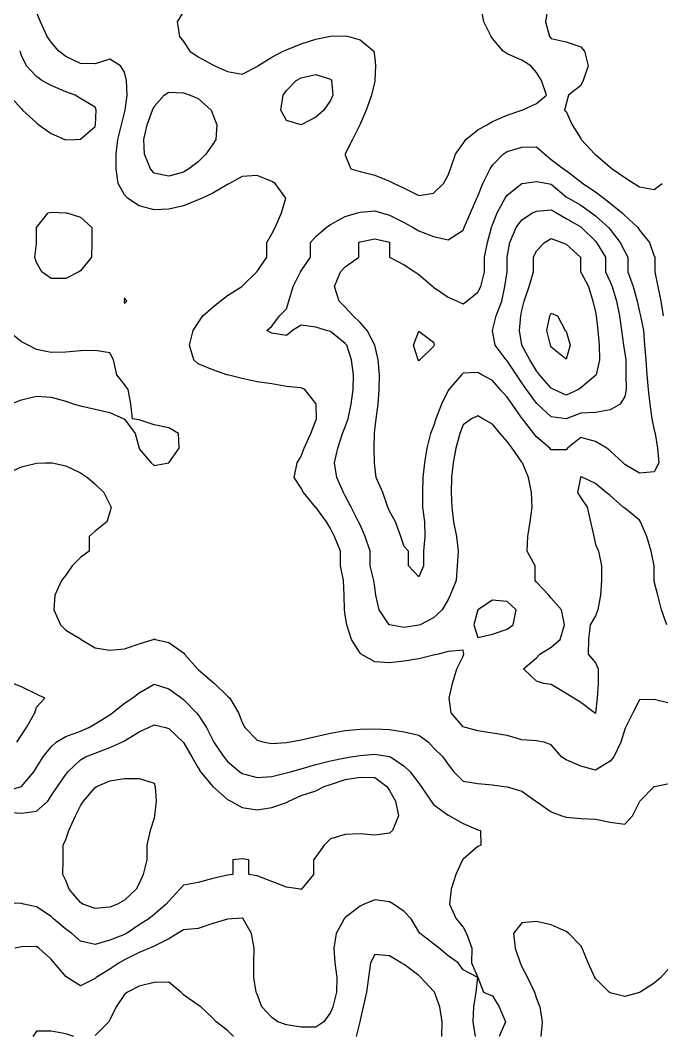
# Model space of a CAD drawing. Header units: inches. Extents: x 450896 to 463247, y 7386701 to 7399440.
# Drawn here: x 456813 to 458089, y 7394413 to 7396433 of the extents above; entities that cross this region are included whole.
import ezdxf

# ---------------------------------------------------------------- set-up
doc = ezdxf.new("R2010")
doc.units = ezdxf.units.IN
doc.header["$MEASUREMENT"] = 0

msp = doc.modelspace()

# ---------------------------------------------------------------- linework, layer by layer
for points, elevation in [([(458103.8, 7395073.2), (458074.5, 7395080.3), (458045.2, 7395079.7), (458031.5, 7395053.6), (458017.2, 7395024.3), (458015.9, 7395021), (458008.1, 7394995), (457993.7, 7394965.8), (457986.7, 7394957.4), (457957.4, 7394939.8), (457928.1, 7394947.7), (457898.8, 7394960.3), (457889.9, 7394965.8), (457869.5, 7394989.7), (457855.6, 7394995), (457840.2, 7394998.2), (457810.9, 7395000.1), (457781.6, 7395008.5), (457752.4, 7395013.2), (457723.1, 7395017.9), (457698.5, 7395024.3), (457693.8, 7395025.9), (457670.1, 7395053.6), (457666.2, 7395082.9), (457672.6, 7395112.2), (457681.7, 7395141.5), (457693.8, 7395166.7), (457695.7, 7395170.8), (457693.8, 7395178.7), (457664.5, 7395176.2), (457644.9, 7395170.8), (457635.2, 7395168.6), (457605.9, 7395161.4), (457576.6, 7395156.8), (457547.3, 7395153.5), (457518.1, 7395155.4), (457490.9, 7395170.8), (457488.8, 7395172.7), (457471.8, 7395200.1), (457462.6, 7395229.3), (457459.5, 7395248.2), (457457.7, 7395258.6), (457456.9, 7395287.9), (457455.6, 7395317.2), (457449.8, 7395346.5), (457449.8, 7395375.8), (457437.9, 7395405.1), (457430.2, 7395421.2), (457421.8, 7395434.4), (457400.9, 7395463.1), (457400.4, 7395463.6), (457376, 7395492.9), (457371.6, 7395501), (457357.9, 7395522.2), (457363.8, 7395551.5), (457371.6, 7395565), (457377.8, 7395580.8), (457391.2, 7395610.1), (457400.9, 7395636.1), (457402.1, 7395639.4), (457401.2, 7395668.6), (457400.9, 7395669.7), (457379.1, 7395697.9), (457371.6, 7395701.2), (457342.3, 7395703.7), (457313, 7395709), (457283.8, 7395713.3), (457254.5, 7395719.9), (457225.2, 7395726.9), (457224, 7395727.2), (457195.9, 7395736.7), (457166.6, 7395748.9), (457158.3, 7395756.5), (457149.1, 7395785.8), (457156.6, 7395815.1), (457166.6, 7395830.5), (457175.7, 7395844.4), (457195.9, 7395861.9), (457210.3, 7395873.7), (457225.2, 7395885.1), (457253.7, 7395902.9), (457254.5, 7395903.6), (457283.3, 7395932.2), (457283.8, 7395932.8), (457303.5, 7395961.5), (457303.5, 7395990.8), (457313, 7396008), (457320.2, 7396020.1), (457332.2, 7396049.4), (457341, 7396078.7), (457319.8, 7396108), (457313, 7396112.3), (457283.8, 7396124.2), (457254.5, 7396122), (457229.2, 7396108), (457225.2, 7396106), (457195.9, 7396088.8), (457174.5, 7396078.7), (457166.6, 7396075.2), (457137.3, 7396063.6), (457108, 7396056.8), (457078.8, 7396055.4), (457049.5, 7396063.3), (457026.1, 7396078.7), (457020.2, 7396085.6), (457007.7, 7396108), (457003.2, 7396137.2), (457003.5, 7396166.5), (457006.9, 7396195.8), (457014.3, 7396225.1), (457020.2, 7396248.6), (457021.6, 7396254.4), (457025.2, 7396283.7), (457024.2, 7396313), (457020.2, 7396329.9), (457012.1, 7396342.3), (456990.9, 7396355.9), (456961.6, 7396346.5), (456932.3, 7396347), (456903, 7396360.9), (456889.6, 7396371.5), (456873.7, 7396389.5), (456866.3, 7396400.8), (456853, 7396430.1), (456844.5, 7396449.1)], 800), ([(457137.3, 7396450.8), (457124.6, 7396430.1), (457129.7, 7396400.8), (457137.3, 7396390.7), (457149.9, 7396371.5), (457166.6, 7396360.6), (457195.9, 7396344.1), (457199.6, 7396342.3), (457225.2, 7396330.9), (457254.5, 7396325.9), (457283.8, 7396340.8), (457285.4, 7396342.3), (457313, 7396359.6), (457336.1, 7396371.5), (457342.3, 7396374.3), (457371.6, 7396386.3), (457400.9, 7396395.4), (457426.5, 7396400.8), (457430.2, 7396401.6), (457459.5, 7396402.2), (457465.9, 7396400.8), (457488.8, 7396394.1), (457516.3, 7396371.5), (457518.1, 7396357.6), (457519.5, 7396342.3), (457518.4, 7396313), (457518.1, 7396311.8), (457511.4, 7396283.7), (457500.9, 7396254.4), (457488.8, 7396226.2), (457488.2, 7396225.1), (457473.9, 7396195.8), (457459.5, 7396166.9), (457459.2, 7396166.5), (457459.5, 7396164.6), (457470.8, 7396137.2), (457488.8, 7396132.1), (457518.1, 7396124.5), (457547.3, 7396113), (457556.6, 7396108), (457576.6, 7396098.7), (457605.9, 7396084.4), (457635.2, 7396088.6), (457655.2, 7396108), (457664.5, 7396124.4), (457669.2, 7396137.2), (457679.1, 7396166.5), (457693.8, 7396187.9), (457699.7, 7396195.8), (457723.1, 7396215), (457740.9, 7396225.1), (457752.4, 7396231.4), (457781.6, 7396244.3), (457810.9, 7396254.3), (457811.2, 7396254.4), (457840.2, 7396267.4), (457860.1, 7396283.7), (457850.1, 7396313), (457840.2, 7396329.3), (457828.8, 7396342.3), (457810.9, 7396353.4), (457781.6, 7396366), (457773.9, 7396371.5), (457752.4, 7396396.7), (457749.6, 7396400.8), (457735.1, 7396430.1), (457729.9, 7396459.4)], 800), ([(457862.8, 7396459.4), (457857.7, 7396430.1), (457866.1, 7396400.8), (457869.5, 7396396.8), (457898.8, 7396390.3), (457928.1, 7396380.2), (457935.3, 7396371.5), (457942.9, 7396342.3), (457933.2, 7396313), (457928.1, 7396303.1), (457904, 7396283.7), (457898.8, 7396267), (457895.9, 7396254.4), (457898.8, 7396251.2), (457911.2, 7396225.1), (457928.1, 7396197.5), (457929.1, 7396195.8), (457956.2, 7396166.5), (457957.4, 7396165.5), (457986.7, 7396140.3), (457990.7, 7396137.2), (458015.9, 7396119.8), (458034.5, 7396108), (458045.2, 7396101.5), (458074.5, 7396096.3), (458090.3, 7396108)], 800), ([(456790.2, 7396283.7), (456815.2, 7396256.5), (456816.8, 7396254.4), (456844.5, 7396229), (456849.5, 7396225.1), (456873.7, 7396207.4), (456901.4, 7396195.8), (456903, 7396195), (456921.2, 7396195.8), (456932.3, 7396196.4), (456961.6, 7396221.7), (456962.3, 7396225.1), (456963.6, 7396254.4), (456961.6, 7396259.9), (456932.3, 7396277.5), (456921.6, 7396283.7), (456903, 7396290.3), (456873.7, 7396303.1), (456855.7, 7396313), (456844.5, 7396321), (456825.2, 7396342.3), (456815.2, 7396363.2), (456812.1, 7396371.5)], 780), ([(457416.9, 7396254.4), (457400.9, 7396239.9), (457371.6, 7396225.2), (457342.3, 7396233.6), (457331.1, 7396254.4), (457335.7, 7396283.7), (457342.3, 7396293.4), (457361.9, 7396313), (457371.6, 7396318.8), (457400.9, 7396325), (457430.2, 7396316), (457432.2, 7396313), (457434.6, 7396283.7), (457430.2, 7396273.3), (457416.9, 7396254.4)], 820), ([(457148.1, 7396137.2), (457137.3, 7396130.9), (457108, 7396122.6), (457078.8, 7396128.9), (457071.6, 7396137.2), (457059.5, 7396166.5), (457058.5, 7396195.8), (457065.1, 7396225.1), (457075.9, 7396254.4), (457078.8, 7396261.3), (457099.2, 7396283.7), (457108, 7396290.1), (457137.3, 7396288.7), (457150.8, 7396283.7), (457166.6, 7396277), (457192.2, 7396254.4), (457195.9, 7396245.6), (457203.5, 7396225.1), (457201.8, 7396195.8), (457195.9, 7396186.5), (457182, 7396166.5), (457166.6, 7396151.2), (457148.1, 7396137.2)], 820), ([(457957.8, 7395053.6), (457957.4, 7395052.3), (457955.4, 7395053.6), (457928.1, 7395074), (457914.1, 7395082.9), (457898.8, 7395092.2), (457869.5, 7395110), (457854.5, 7395112.2), (457840.2, 7395117), (457814.5, 7395141.5), (457840.2, 7395163.6), (457846.4, 7395170.8), (457869.5, 7395184.8), (457887, 7395200.1), (457895.8, 7395229.3), (457890.1, 7395258.6), (457869.5, 7395282.3), (457864.3, 7395287.9), (457840.2, 7395314), (457837.5, 7395317.2), (457837.5, 7395346.5), (457821.7, 7395375.8), (457822.9, 7395405.1), (457827.5, 7395434.4), (457831.3, 7395463.6), (457830.4, 7395492.9), (457824.4, 7395522.2), (457812.1, 7395551.5), (457810.9, 7395553.2), (457791.3, 7395580.8), (457781.6, 7395594.4), (457767.8, 7395610.1), (457752.4, 7395628.9), (457733.5, 7395639.4), (457723.1, 7395645.1), (457710.9, 7395639.4), (457693.8, 7395627.2), (457687.4, 7395610.1), (457679.2, 7395580.8), (457674, 7395551.5), (457671.1, 7395522.2), (457670.2, 7395492.9), (457671.4, 7395463.6), (457674.8, 7395434.4), (457680.7, 7395405.1), (457684.4, 7395375.8), (457682, 7395346.5), (457680, 7395317.2), (457668.2, 7395287.9), (457664.5, 7395279.4), (457652.6, 7395258.6), (457635.2, 7395242.9), (457608.5, 7395229.3), (457605.9, 7395228.1), (457576.6, 7395223.4), (457547.3, 7395229.1), (457546.9, 7395229.3), (457527.2, 7395258.6), (457520, 7395287.9), (457518.1, 7395303.7), (457516.6, 7395317.2), (457509.2, 7395346.5), (457509.2, 7395375.8), (457499, 7395405.1), (457488.8, 7395427.9), (457485.9, 7395434.4), (457470.9, 7395463.6), (457459.5, 7395486), (457455.7, 7395492.9), (457442.7, 7395522.2), (457438, 7395551.5), (457444.8, 7395580.8), (457454, 7395610.1), (457459.5, 7395623.1), (457465.4, 7395639.4), (457471.1, 7395668.6), (457475, 7395697.9), (457475.8, 7395727.2), (457471.9, 7395756.5), (457462.2, 7395785.8), (457459.5, 7395789.3), (457430.2, 7395813), (457422.1, 7395815.1), (457400.9, 7395821.6), (457371.6, 7395826), (457354.5, 7395815.1), (457342.3, 7395805.2), (457313, 7395809.6), (457303.1, 7395815.1), (457313, 7395823.8), (457328.3, 7395844.4), (457342.3, 7395858.7), (457347, 7395873.7), (457355.7, 7395902.9), (457370.4, 7395932.2), (457371.6, 7395934.1), (457390.4, 7395961.5), (457390.4, 7395990.8), (457400.9, 7396002.5), (457421.6, 7396020.1), (457430.2, 7396026.1), (457459.5, 7396042), (457483.8, 7396049.4), (457488.8, 7396050.8), (457518.1, 7396053.5), (457531.4, 7396049.4), (457547.3, 7396044.7), (457576.6, 7396030.4), (457594.6, 7396020.1), (457605.9, 7396013.7), (457635.2, 7396002.4), (457664.5, 7395995.6), (457693.8, 7396015), (457695.8, 7396020.1), (457708.7, 7396049.4), (457721.4, 7396078.7), (457723.1, 7396082.8), (457733, 7396108), (457747.5, 7396137.2), (457752.4, 7396144.5), (457773.6, 7396166.5), (457781.6, 7396171.8), (457810.9, 7396180.3), (457840.2, 7396181), (457856.7, 7396166.5), (457869.5, 7396155.6), (457893.5, 7396137.2), (457898.8, 7396133.8), (457928.1, 7396111.5), (457932.5, 7396108), (457957.4, 7396091.6), (457974, 7396078.7), (457986.7, 7396068.8), (458010.5, 7396049.4), (458015.9, 7396044.2), (458041.5, 7396020.1), (458045.2, 7396014.9), (458064.8, 7395990.8), (458074.5, 7395963.5), (458075.3, 7395961.5), (458075.3, 7395932.2), (458081.8, 7395902.9), (458087.3, 7395873.7), (458092.3, 7395844.4)], 820), ([(457614.9, 7395346.5), (457605.9, 7395324.7), (457585.4, 7395346.5), (457585.4, 7395375.8), (457576.6, 7395385), (457569.7, 7395405.1), (457559.2, 7395434.4), (457547.3, 7395455.5), (457543.9, 7395463.6), (457534.1, 7395492.9), (457521.1, 7395522.2), (457518.1, 7395546), (457517.6, 7395551.5), (457517, 7395580.8), (457517.3, 7395610.1), (457518.1, 7395617.5), (457521.1, 7395639.4), (457525.2, 7395668.6), (457527.2, 7395697.9), (457527.5, 7395727.2), (457525.2, 7395756.5), (457518.3, 7395785.8), (457518.1, 7395786.2), (457503.3, 7395815.1), (457488.8, 7395831.1), (457475, 7395844.4), (457459.5, 7395861.4), (457447.4, 7395873.7), (457437.9, 7395902.9), (457450.1, 7395932.2), (457459.5, 7395942.2), (457486.6, 7395961.5), (457486.6, 7395990.8), (457488.8, 7395991.9), (457518.1, 7395998), (457547.3, 7395990.9), (457547.6, 7395990.8), (457547.6, 7395961.5), (457576.6, 7395945.9), (457598.1, 7395932.2), (457605.9, 7395926.6), (457633.7, 7395902.9), (457635.2, 7395901.5), (457664.5, 7395881.3), (457682.2, 7395873.7), (457693.8, 7395868.4), (457701.6, 7395873.7), (457723.1, 7395891.5), (457729.4, 7395902.9), (457736.8, 7395932.2), (457736.8, 7395961.5), (457742.6, 7395990.8), (457750.2, 7396020.1), (457752.4, 7396025.7), (457761.7, 7396049.4), (457777.6, 7396078.7), (457781.6, 7396085.1), (457810.9, 7396107.8), (457811.7, 7396108), (457840.2, 7396112.3), (457862.6, 7396108), (457869.5, 7396106.9), (457898.8, 7396081.5), (457903.5, 7396078.7), (457928.1, 7396064.9), (457949.8, 7396049.4), (457957.4, 7396043.5), (457983.4, 7396020.1), (457986.7, 7396016.4), (458006.4, 7395990.8), (458015.9, 7395972.7), (458021.9, 7395961.5), (458021.9, 7395932.2), (458032.5, 7395902.9), (458040.5, 7395873.7), (458045.2, 7395852.7), (458047.2, 7395844.4), (458052.9, 7395815.1), (458055.3, 7395785.8), (458057.9, 7395756.5), (458059.5, 7395727.2), (458062.2, 7395697.9), (458065.6, 7395668.6), (458069.8, 7395639.4), (458074.5, 7395616.5), (458076, 7395610.1), (458080.9, 7395580.8), (458083.3, 7395551.5), (458074.5, 7395533.6), (458045.2, 7395530.8), (458015.9, 7395548.3), (458012.4, 7395551.5), (457986.7, 7395575.8), (457980.1, 7395580.8), (457957.4, 7395594.4), (457928.1, 7395602.4), (457901.6, 7395580.8), (457898.8, 7395577.6), (457869.5, 7395577.5), (457866.5, 7395580.8), (457840.2, 7395603.4), (457834.8, 7395610.1), (457812, 7395639.4), (457810.9, 7395640.8), (457791.3, 7395668.6), (457781.6, 7395682.3), (457767.8, 7395697.9), (457752.4, 7395715.4), (457731.1, 7395727.2), (457723.1, 7395731.8), (457693.8, 7395730), (457690.9, 7395727.2), (457665.7, 7395697.9), (457664.5, 7395695.9), (457650.7, 7395668.6), (457639.8, 7395639.4), (457635.2, 7395624.7), (457629.2, 7395610.1), (457621.9, 7395580.8), (457616.8, 7395551.5), (457614.1, 7395522.2), (457613, 7395492.9), (457613, 7395463.6), (457617.3, 7395434.4), (457618.1, 7395405.1), (457614.9, 7395375.8), (457614.9, 7395346.5)], 840), ([(456929.4, 7395932.2), (456903, 7395918.9), (456873.7, 7395919), (456855.3, 7395932.2), (456844.5, 7395950.5), (456841.2, 7395961.5), (456844.5, 7395987.8), (456845, 7395990.8), (456845, 7396020.1), (456867.8, 7396049.4), (456873.7, 7396051.2), (456903, 7396049.8), (456905.1, 7396049.4), (456932.3, 7396040.8), (456955.1, 7396020.1), (456955.1, 7395990.8), (456954, 7395961.5), (456932.3, 7395934.1), (456929.4, 7395932.2)], 800), ([(458006.3, 7395668.6), (457986.7, 7395657.2), (457957.4, 7395652), (457928.1, 7395650.4), (457898.8, 7395639.4), (457869.5, 7395643.3), (457841.9, 7395668.6), (457840.2, 7395670.4), (457820, 7395697.9), (457810.9, 7395711.3), (457800.2, 7395727.2), (457781.6, 7395754.5), (457779.7, 7395756.5), (457758, 7395785.8), (457752.4, 7395814.6), (457752.2, 7395815.1), (457752.4, 7395815.4), (457759.6, 7395844.4), (457771, 7395873.7), (457777.3, 7395902.9), (457781.6, 7395932.2), (457781.6, 7395961.5), (457781.6, 7395961.5), (457786.9, 7395990.8), (457799.7, 7396020.1), (457810.9, 7396035.6), (457832.2, 7396049.4), (457840.2, 7396053.2), (457869.5, 7396055.8), (457879.7, 7396049.4), (457898.8, 7396038.5), (457928.1, 7396021.5), (457929.8, 7396020.1), (457957.4, 7395992.9), (457959.2, 7395990.8), (457977.7, 7395961.5), (457977.7, 7395932.2), (457986.7, 7395912.3), (457990.4, 7395902.9), (457999.4, 7395873.7), (458005.4, 7395844.4), (458009.3, 7395815.1), (458013.2, 7395785.8), (458015.9, 7395769.6), (458017.8, 7395756.5), (458017.9, 7395727.2), (458018.8, 7395697.9), (458015.9, 7395684.1), (458006.3, 7395668.6)], 860), ([(457923.5, 7395697.9), (457898.8, 7395686.7), (457874.4, 7395697.9), (457869.5, 7395700.6), (457845.9, 7395727.2), (457840.2, 7395735.2), (457826.6, 7395756.5), (457811.1, 7395785.8), (457810.9, 7395787), (457806, 7395815.1), (457808.6, 7395844.4), (457810.9, 7395854.8), (457815.6, 7395873.7), (457825.7, 7395902.9), (457834.3, 7395932.2), (457834.3, 7395961.5), (457840.2, 7395974.1), (457856.2, 7395990.8), (457869.5, 7395998.2), (457890.2, 7395990.8), (457898.8, 7395987.4), (457927.3, 7395961.5), (457927.3, 7395932.2), (457928.1, 7395931.3), (457943.5, 7395902.9), (457952.5, 7395873.7), (457957.4, 7395851.8), (457958.8, 7395844.4), (457961.9, 7395815.1), (457964.8, 7395785.8), (457965.2, 7395756.5), (457958.8, 7395727.2), (457957.4, 7395725.4), (457928.1, 7395701), (457923.5, 7395697.9)], 880), ([(457020.2, 7395868.9), (457024.6, 7395873.7), (457020.2, 7395880.1), (457019.3, 7395873.7), (457020.2, 7395868.9)], 780), ([(457907, 7395785.8), (457898.8, 7395758.1), (457869.5, 7395782.1), (457867.6, 7395785.8), (457860.3, 7395815.1), (457866.8, 7395844.4), (457869.5, 7395849.9), (457881.6, 7395844.4), (457897.4, 7395815.1), (457898.8, 7395813.7), (457907, 7395785.8)], 900), ([(457108, 7395551.4), (457108.2, 7395551.5), (457128.8, 7395580.8), (457127.7, 7395610.1), (457108, 7395621.1), (457078.8, 7395627.4), (457049.5, 7395637.6), (457035.6, 7395639.4), (457032.7, 7395668.6), (457027.1, 7395697.9), (457020.2, 7395707.4), (457004.8, 7395727.2), (456998, 7395756.5), (456990.9, 7395770.8), (456961.6, 7395775.2), (456932.3, 7395775), (456903, 7395772.4), (456873.7, 7395771.6), (456844.5, 7395777.6), (456828.4, 7395785.8), (456815.2, 7395792.4), (456786.8, 7395815.1)], 780), ([(457607.6, 7395756.5), (457605.9, 7395754.5), (457604.8, 7395756.5), (457595, 7395785.8), (457605.9, 7395814.1), (457635.2, 7395792), (457636.3, 7395785.8), (457635.2, 7395783.7), (457607.6, 7395756.5)], 860), ([(456793, 7395668.6), (456815.2, 7395677.4), (456844.5, 7395684.5), (456873.7, 7395682.4), (456903, 7395674.4), (456919.6, 7395668.6), (456932.3, 7395665.3), (456961.6, 7395658.3), (456990.9, 7395651.6), (457018.6, 7395639.4), (457020.2, 7395638.6), (457041.5, 7395610.1), (457049.1, 7395580.8), (457049.5, 7395579.7), (457073.2, 7395551.5), (457078.8, 7395546.5), (457108, 7395551.4)], 780), ([(456785.9, 7395530.6), (456815.2, 7395543.7), (456844.5, 7395550.8), (456863.4, 7395551.5), (456873.7, 7395551.9), (456875.9, 7395551.5), (456903, 7395545.6), (456932.3, 7395531.6), (456946.1, 7395522.2), (456961.6, 7395509.5), (456978.6, 7395492.9), (456990.9, 7395468.5), (456993.4, 7395463.6), (456990.9, 7395453.2), (456985.1, 7395434.4), (456961.6, 7395415.8), (456949.8, 7395405.1), (456949.8, 7395375.8), (456932.3, 7395363.4), (456915.5, 7395346.5), (456903, 7395328), (456894.9, 7395317.2), (456881.6, 7395287.9), (456879, 7395258.6), (456892.7, 7395229.3), (456903, 7395218.4), (456932.3, 7395201), (456933.9, 7395200.1), (456961.6, 7395183), (456990.9, 7395178.7), (457020.2, 7395181.3), (457049.5, 7395191), (457076.8, 7395200.1), (457078.8, 7395200.8), (457081.8, 7395200.1), (457108, 7395193.5), (457137.3, 7395173.1), (457139.3, 7395170.8), (457165.4, 7395141.5), (457166.6, 7395140.3), (457195.9, 7395114.8), (457198.8, 7395112.2), (457225.2, 7395087.1), (457229.4, 7395082.9), (457246.8, 7395053.6), (457254.5, 7395034.2), (457259.8, 7395024.3), (457283.8, 7394999.6), (457298, 7394995), (457313, 7394992.4), (457342.3, 7394994.5), (457346.1, 7394995), (457371.6, 7394999.9), (457400.9, 7395006.3), (457430.2, 7395013.1), (457459.5, 7395018.5), (457488.8, 7395021.4), (457518.1, 7395022), (457547.3, 7395020.8), (457576.6, 7395016.2), (457605.9, 7395009.1), (457625.3, 7394995), (457635.2, 7394984.3), (457653.4, 7394965.8), (457664.5, 7394950.9), (457675.3, 7394936.5), (457693.8, 7394917.8), (457723.1, 7394913.3), (457752.4, 7394910.1), (457775.8, 7394907.2), (457781.6, 7394906.6), (457810.9, 7394897.9), (457839, 7394877.9), (457840.2, 7394877), (457869.5, 7394856.5), (457890.5, 7394848.6), (457898.8, 7394846.2), (457928.1, 7394843.5), (457957.4, 7394842.1), (457986.7, 7394836.2), (458015.9, 7394832.3), (458031.2, 7394848.6), (458045.2, 7394876.3), (458045.9, 7394877.9), (458074.5, 7394907), (458075, 7394907.2), (458103.8, 7394913.3)], 800), ([(458099.8, 7395229.3), (458089, 7395258.6), (458081.4, 7395287.9), (458074.5, 7395315.5), (458074.1, 7395317.2), (458074.1, 7395346.5), (458068.2, 7395375.8), (458059.7, 7395405.1), (458047.3, 7395434.4), (458045.2, 7395437.3), (458015.9, 7395461.5), (458012.7, 7395463.6), (457986.7, 7395486.6), (457978.6, 7395492.9), (457957.4, 7395510.4), (457932, 7395522.2), (457928.1, 7395523.7), (457927.3, 7395522.2), (457921.7, 7395492.9), (457928.1, 7395481.8), (457940.7, 7395463.6), (457947.7, 7395434.4), (457954.1, 7395405.1), (457957.4, 7395389.1), (457963.3, 7395375.8), (457969.6, 7395346.5), (457969.6, 7395317.2), (457967.5, 7395287.9), (457961.9, 7395258.6), (457957.4, 7395247.1), (457947.1, 7395229.3), (457943.6, 7395200.1), (457942.9, 7395170.8), (457957.4, 7395153), (457962.9, 7395141.5), (457962.6, 7395112.2), (457960.9, 7395082.9), (457957.8, 7395053.6)], 820), ([(457781.6, 7395220.5), (457793.8, 7395229.3), (457799.4, 7395258.6), (457781.6, 7395275.4), (457752.4, 7395278.3), (457723.1, 7395258.6), (457723.1, 7395258.6), (457715.2, 7395229.3), (457723.1, 7395203.5), (457752.4, 7395210.7), (457781.6, 7395220.5)], 800), ([(456785.9, 7394898.1), (456815.1, 7394907.2), (456815.2, 7394907.2), (456839.2, 7394936.5), (456844.5, 7394945.1), (456857.9, 7394965.8), (456873.7, 7394985.7), (456883.7, 7394995), (456903, 7395006.5), (456932.3, 7395017), (456948.8, 7395024.3), (456961.6, 7395031.6), (456990.9, 7395050), (456996.2, 7395053.6), (457020.2, 7395073.1), (457035, 7395082.9), (457049.5, 7395093.3), (457078.8, 7395111.1), (457108, 7395101.5), (457133.8, 7395082.9), (457137.3, 7395080.2), (457163.5, 7395053.6), (457166.6, 7395049.8), (457183.4, 7395024.3), (457195.9, 7394999.3), (457198, 7394995), (457217.9, 7394965.8), (457225.2, 7394957.1), (457249.5, 7394936.5), (457254.5, 7394933), (457283.8, 7394924.7), (457313, 7394927), (457342.3, 7394934), (457350.2, 7394936.5), (457371.6, 7394942.4), (457400.9, 7394950.9), (457430.2, 7394958.2), (457459.5, 7394964.2), (457470.4, 7394965.8), (457488.8, 7394968.7), (457518.1, 7394971.4), (457547.3, 7394966.9), (457549.7, 7394965.8), (457576.6, 7394947.8), (457588.3, 7394936.5), (457605.9, 7394913.4), (457610.7, 7394907.2), (457630.2, 7394877.9), (457635.2, 7394871), (457664.5, 7394849.6), (457666.7, 7394848.6), (457693.8, 7394833.2), (457723.1, 7394820.9), (457728.3, 7394819.3), (457729.2, 7394790), (457723.1, 7394787.4), (457693.8, 7394762.5), (457692.6, 7394760.7), (457679.8, 7394731.5), (457669.9, 7394702.2), (457667.2, 7394672.9), (457679.9, 7394643.6), (457693.8, 7394626.9), (457700.8, 7394614.3), (457711.1, 7394585), (457710.8, 7394555.7), (457723.1, 7394526.6), (457723.1, 7394526.4), (457734.8, 7394497.2), (457752.4, 7394489.8), (457765.6, 7394467.9), (457778.6, 7394438.6), (457766, 7394409.3)], 820), ([(456805.6, 7394995), (456815.2, 7395009.5), (456824.7, 7395024.3), (456841.5, 7395053.6), (456844.5, 7395064.7), (456861.5, 7395082.9), (456844.5, 7395090.9), (456815.2, 7395105.4), (456797.6, 7395112.2)], 800), ([(456785.9, 7394855.7), (456815.2, 7394853.7), (456844.5, 7394857.9), (456867.1, 7394877.9), (456873.7, 7394888.3), (456886.4, 7394907.2), (456903, 7394930.9), (456907.4, 7394936.5), (456932.3, 7394960.1), (456942.6, 7394965.8), (456961.6, 7394973.2), (456990.9, 7394984.8), (457014.4, 7394995), (457020.2, 7394998), (457049.5, 7395016.2), (457067.6, 7395024.3), (457078.8, 7395029.7), (457101.8, 7395024.3), (457108, 7395022.5), (457137, 7394995), (457137.3, 7394994.6), (457153.8, 7394965.8), (457166.6, 7394944.5), (457171.4, 7394936.5), (457195.5, 7394907.2), (457195.9, 7394906.8), (457225.2, 7394881), (457231.5, 7394877.9), (457254.5, 7394865.5), (457283.8, 7394860.8), (457313, 7394865.5), (457342.3, 7394875.1), (457347, 7394877.9), (457371.6, 7394889.1), (457400.9, 7394898.3), (457417.3, 7394907.2), (457430.2, 7394911.2), (457459.5, 7394921), (457488.8, 7394925.8), (457518.1, 7394924.9), (457541.9, 7394907.2), (457547.3, 7394899), (457559.7, 7394877.9), (457565.4, 7394848.6), (457553.1, 7394819.3), (457547.3, 7394813.9), (457518.1, 7394809.8), (457488.8, 7394812.5), (457459.5, 7394811.3), (457430.2, 7394802.8), (457417.2, 7394790), (457400.9, 7394766.7), (457396.1, 7394760.7), (457396.1, 7394731.5), (457372, 7394702.2), (457371.6, 7394701.8), (457370.1, 7394702.2), (457342.3, 7394706.8), (457313, 7394718), (457283.8, 7394729.1), (457267.7, 7394731.5), (457267.7, 7394760.7), (457254.5, 7394763.2), (457235.8, 7394760.7), (457235.8, 7394731.5), (457225.2, 7394730.3), (457195.9, 7394723.8), (457166.6, 7394715.7), (457137.3, 7394710.4), (457130.4, 7394702.2), (457108, 7394678.7), (457102.9, 7394672.9), (457078.8, 7394652.4), (457068.2, 7394643.6), (457049.5, 7394631.2), (457024, 7394614.3), (457020.2, 7394612.2), (456990.9, 7394600.9), (456961.6, 7394592.5), (456932.3, 7394598.9), (456914.9, 7394614.3), (456903, 7394623.1), (456878.7, 7394643.6), (456873.7, 7394648), (456844.5, 7394667.4), (456819.4, 7394672.9), (456815.2, 7394673.8), (456785.9, 7394675.5)], 840), ([(457006, 7394672.9), (456990.9, 7394666.8), (456961.6, 7394664.2), (456937.2, 7394672.9), (456932.3, 7394675.7), (456910, 7394702.2), (456903, 7394719.6), (456897, 7394731.5), (456897.6, 7394760.7), (456897.6, 7394790), (456903, 7394801.4), (456909.1, 7394819.3), (456922.2, 7394848.6), (456932.3, 7394868.8), (456938.2, 7394877.9), (456961.6, 7394905.1), (456964.7, 7394907.2), (456990.9, 7394918.2), (457020.2, 7394922.9), (457049.5, 7394923.2), (457078.8, 7394913.4), (457081.3, 7394907.2), (457082.7, 7394877.9), (457079.8, 7394848.6), (457078.8, 7394844.1), (457071.3, 7394819.3), (457064.4, 7394790), (457064.4, 7394760.7), (457057.2, 7394731.5), (457049.5, 7394713.6), (457043.5, 7394702.2), (457020.2, 7394680.3), (457006, 7394672.9)], 860), ([(457718.5, 7394409.3), (457714.3, 7394438.6), (457715, 7394467.9), (457719.7, 7394497.2), (457723, 7394526.4), (457693.8, 7394541.7), (457683.8, 7394555.7), (457664.5, 7394569.5), (457646.3, 7394585), (457635.2, 7394593.4), (457608.3, 7394614.3), (457605.9, 7394617.6), (457590.8, 7394643.6), (457576.6, 7394657.8), (457555.1, 7394672.9), (457547.3, 7394677.6), (457518.1, 7394681.3), (457497.3, 7394672.9), (457488.8, 7394668.8), (457459.5, 7394646.2), (457457.2, 7394643.6), (457441.2, 7394614.3), (457436.4, 7394585), (457438.9, 7394555.7), (457442.4, 7394526.4), (457442.1, 7394497.2), (457434.8, 7394467.9), (457430.2, 7394456.8), (457416.8, 7394438.6), (457400.9, 7394427.9), (457371.6, 7394427.6), (457342.3, 7394432.3), (457325.5, 7394438.6), (457313, 7394446.7), (457293.5, 7394467.9), (457283.8, 7394493.4), (457282.3, 7394497.2), (457277.1, 7394526.4), (457277.5, 7394555.7), (457278, 7394585), (457272.5, 7394614.3), (457256.2, 7394643.6), (457254.5, 7394645), (457234.5, 7394643.6), (457225.2, 7394642.9), (457195.9, 7394633.9), (457166.6, 7394624.5), (457137.3, 7394621.6), (457125.7, 7394614.3), (457108, 7394603.7), (457078.8, 7394588.9), (457070, 7394585), (457049.5, 7394576.5), (457020.2, 7394562.1), (457009.3, 7394555.7), (456990.9, 7394543.3), (456963.5, 7394526.4), (456961.6, 7394524.9), (456932.3, 7394510.1), (456906.1, 7394526.4), (456903, 7394528.7), (456879.7, 7394555.7), (456873.7, 7394562.9), (456849.4, 7394585), (456844.5, 7394588.2), (456815.2, 7394587.7), (456801.8, 7394585)], 820), ([(458103.8, 7394545.5), (458087.7, 7394526.4), (458074.5, 7394515.4), (458046.5, 7394497.2), (458045.2, 7394496.4), (458015.9, 7394488.5), (457986.7, 7394496.1), (457984.8, 7394497.2), (457957.4, 7394524.4), (457956.1, 7394526.4), (457943, 7394555.7), (457931.2, 7394585), (457928.1, 7394589.6), (457904.5, 7394614.3), (457898.8, 7394618.1), (457869.5, 7394631.8), (457840.2, 7394638.2), (457810.9, 7394635.5), (457794.4, 7394614.3), (457797.8, 7394585), (457807.3, 7394555.7), (457810.9, 7394547.8), (457822, 7394526.4), (457836, 7394497.2), (457840.2, 7394484.9), (457846.6, 7394467.9), (457851.5, 7394438.6), (457848.7, 7394409.3)], 800), ([(457651.6, 7394409.3), (457652.1, 7394438.6), (457647.4, 7394467.9), (457636.8, 7394497.2), (457635.2, 7394499.6), (457610, 7394526.4), (457605.9, 7394530.3), (457576.6, 7394552.7), (457570.8, 7394555.7), (457547.3, 7394569.8), (457518.1, 7394572.1), (457509.9, 7394555.7), (457505.7, 7394526.4), (457501.8, 7394497.2), (457495, 7394467.9), (457488.8, 7394441.3), (457488.2, 7394438.6), (457481.2, 7394409.3)], 800), ([(457237.1, 7394409.3), (457225.2, 7394421), (457202.7, 7394438.6), (457195.9, 7394445.5), (457171.8, 7394467.9), (457166.6, 7394471.8), (457137.3, 7394491.8), (457132.4, 7394497.2), (457108, 7394517.4), (457078.8, 7394516.9), (457049.5, 7394509.4), (457026, 7394497.2), (457020.2, 7394492.6), (457003.4, 7394467.9), (456990.9, 7394442.2), (456988.5, 7394438.6), (456961.6, 7394411.2)], 800), ([(456919.1, 7394409.3), (456903, 7394414.1), (456873.7, 7394420), (456844.5, 7394419.7), (456837.7, 7394409.3)], 800)]:
    msp.add_lwpolyline(points, dxfattribs=dict(elevation=elevation))

doc.saveas('drawing.dxf')
